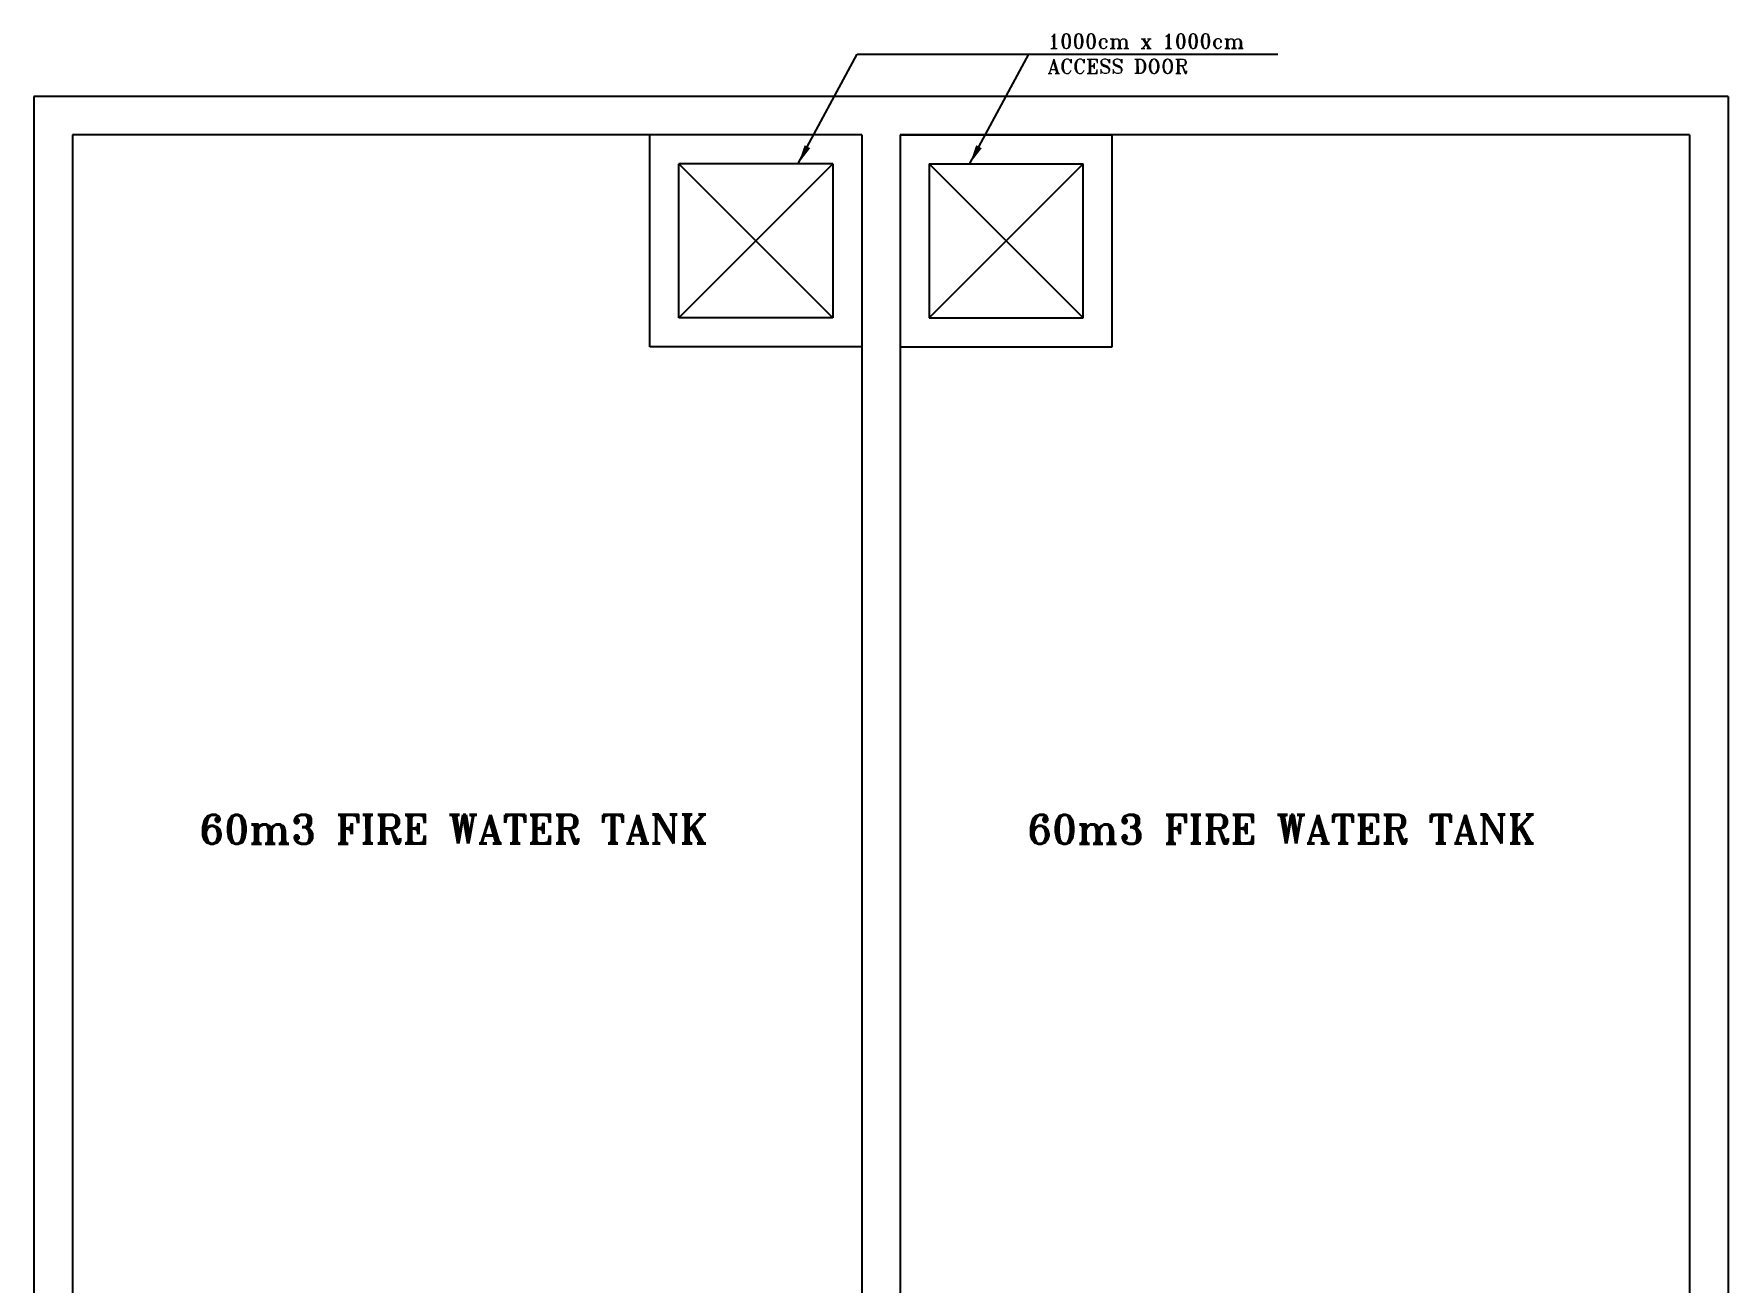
# Model space of a CAD drawing. Header units: millimetres. Extents: x -3973702 to -1592236, y 74982 to 569678.
# Drawn here: x -1710509 to -1701709, y 488841 to 495321 of the extents above; entities that cross this region are included whole.
import ezdxf

# ---------------------------------------------------------------- set-up
doc = ezdxf.new("R2010")
doc.units = ezdxf.units.MM
doc.header["$LTSCALE"] = 1000
doc.header["$MEASUREMENT"] = 0
doc.layers.get('0').update_dxf_attribs({"color": 9})
for name, color, linetype in [('FIRE FIGHTING', 1, 'Continuous'), ('PL-DR-TEXT', 2, 'Continuous'), ('PL-W-LEADER', 1, 'Continuous'), ('XR-SITE LAYOUT$0$WALL', 252, 'Continuous')]:
    doc.layers.add(name, color=color, linetype=linetype)
doc.styles.add('ELEC-TECH', font='techl___.ttf')
doc.styles.add('ROMANT', font='ROMANT.shx', dxfattribs={"width": 0.75})
doc.dimstyles.new('ELEC-DIM', dxfattribs={"dimscale": 1000, "dimtxt": 0.18, "dimasz": 0.08, "dimexe": 0, "dimexo": 0.05, "dimgap": 0.09, "dimtad": 0, "dimtih": 1, "dimtoh": 1, "dimdec": 0, "dimzin": 0, "dimdsep": 46, "dimtxsty": 'ELEC-TECH', "dimblk": 'ARCHTICK', "dimcen": 0.09, "dimclrd": 1, "dimclre": 251, "dimclrt": 40, "dimadec": 0, "dimazin": 0, "dimtfac": 1, "dimtdec": 0, "dimtofl": 0, "dimtmove": 0, "dimatfit": 3, "dimfxl": 0.18, "dimtolj": 1, "dimtzin": 0, "dimlwd": -1, "dimarcsym": 0})

# ---------------------------------------------------------------- blocks, each defined once
blk = doc.blocks.new('A$C5F901649')
at = {"layer": 'XR-SITE LAYOUT$0$WALL', "color": 4}
for p, q in [((-10300, 7752.5), (-1500, 7752.5)), ((-10300, 7752.5), (-10300, -4352.1)), ((-1500, 7752.5), (-1500, -4352.1)), ((-10100, 7552.5), (-6000, 7552.5)), ((-10100, 7552.5), (-10100, -847.8)), ((-7100, 6452.5), (-7100, 7552.5)), ((-6000, 7552.5), (-7100, 7552.5)), ((-6000, 7552.5), (-6000, -847.8)), ((-6000, 7552.5), (-6000, 6452.5)), ((-5800, 7552.5), (-1700, 7552.5)), ((-5800, 7552.5), (-5800, -847.8)), ((-5800, 7552.5), (-5800, 6452.5)), ((-5800, 7552.5), (-4700, 7552.5)), ((-4700, 6452.5), (-4700, 7552.5)), ((-1700, 7552.5), (-1700, -847.8)), ((-6950, 6602.5), (-6950, 7402.5)), ((-6950, 7402.5), (-6150, 6602.5)), ((-6950, 6602.5), (-6150, 7402.5)), ((-6150, 7402.5), (-6950, 7402.5)), ((-6150, 7402.5), (-6150, 6602.5)), ((-5650, 7402.5), (-5650, 6602.5)), ((-4850, 7402.5), (-5650, 6602.5)), ((-4850, 6602.5), (-5650, 7402.5)), ((-5650, 7402.5), (-4850, 7402.5)), ((-4850, 6602.5), (-4850, 7402.5)), ((-6150, 6602.5), (-6950, 6602.5)), ((-5650, 6602.5), (-4850, 6602.5)), ((-6000, 6452.5), (-7100, 6452.5)), ((-5800, 6452.5), (-4700, 6452.5)), ((-10100, -847.8), (-6000, -847.8)), ((-5800, -847.8), (-1700, -847.8)), ((-2950, -847.8), (-1700, -847.8)), ((-10100, -1047.8), (-10100, -4152.1)), ((-10100, -1047.8), (-1700, -1047.8)), ((-1700, -1047.8), (-1700, -4152.1)), ((-3350, -4152.1), (-3350, -2502.1)), ((-3350, -2502.1), (-1700, -2502.1)), ((-3200, -4152.1), (-3200, -2652.1)), ((-3200, -2652.1), (-1700, -2652.1)), ((-3200, -4152.1), (-1700, -2652.1)), ((-1700, -4152.1), (-3200, -2652.1)), ((-1865, -3096.9), (-1865, -2831.9)), ((-1865, -2831.9), (-1700, -2831.9)), ((-1850, -3096.9), (-1850, -2846.9)), ((-1850, -2846.9), (-1700, -2846.9)), ((-1865, -3096.9), (-1865, -3361.9)), ((-1850, -3096.9), (-1850, -3346.9)), ((-1865, -3361.9), (-1700, -3361.9)), ((-1850, -3346.9), (-1700, -3346.9)), ((-10100, -4152.1), (-1700, -4152.1)), ((-1700, -4152.1), (-4200, -4152.1)), ((-10300, -4352.1), (-1500, -4352.1))]:
    blk.add_line(p, q, dxfattribs=at)
blk = doc.blocks.new('_ArchTick')
at = {"color": 0, "linetype": 'ByBlock', "const_width": 0.15}
blk.add_lwpolyline([(-0.5, -0.5), (0.5, 0.5)], dxfattribs=at)

msp = doc.modelspace()

# ---------------------------------------------------------------- block references
at = {"layer": 'FIRE FIGHTING', "xscale": -1}
msp.add_blockref('A$C5F901649', (-1712009, 487244.3), dxfattribs=at)

# ---------------------------------------------------------------- texts
at = {"layer": 'PL-DR-TEXT', "style": 'ROMANT'}
for s, height, p in [('1000cm x 1000cm', 75, (-1705242.8, 495245.9, 0)), ('ACCESS DOOR', 75, (-1705243.4, 495115.2, 0)), ('60m3 FIRE WATER TANK', 150, (-1709648.3, 491116.9, 0)), ('60m3 FIRE WATER TANK', 150, (-1705348.3, 491116.9, 0))]:
    msp.add_text(s, height=height, rotation=0.02216, dxfattribs=at).set_placement(p)

# ---------------------------------------------------------------- leaders
at = {"layer": 'PL-W-LEADER', "color": 1}
for points in [[(-1706538.5, 494647.6), (-1706233, 495216.5), (-1704938.5, 495216.5)], [(-1705647.5, 494647.6), (-1705342, 495216.5), (-1704047.5, 495216.5)]]:
    msp.add_leader(points, dimstyle='ELEC-DIM', override={"dimasz": 0.1, "dimclrd": 256, "dimfxl": 0.05}, dxfattribs=at)

doc.saveas('drawing.dxf')
